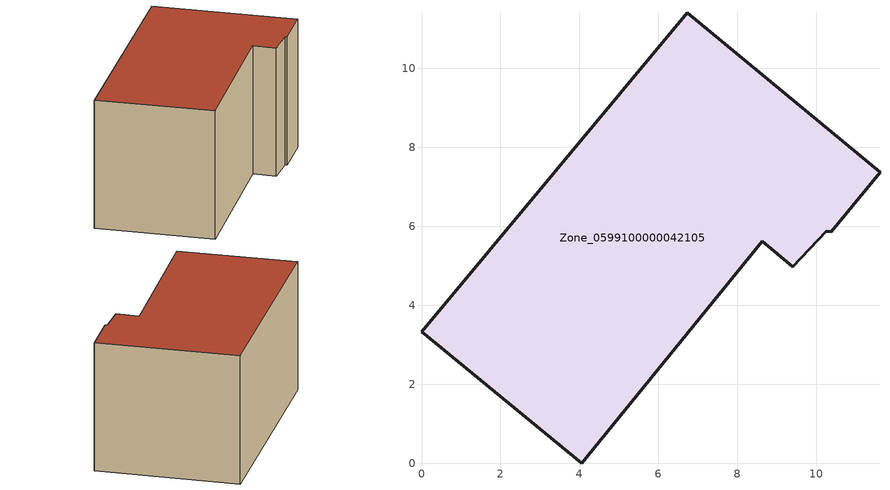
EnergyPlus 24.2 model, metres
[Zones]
Zone_0599100000042105
 floor ground (C_G): 4.06,0 0,3.33 6.73,11.41 11.62,7.37 10.38,5.87 10.26,5.88 9.41,4.97 8.63,5.62 z0
 wall outside (C_F): 11.62,7.37 6.73,11.41 0,3.33 4.06,0 8.63,5.62 9.41,4.97 10.26,5.88 10.38,5.87 11.62,7.37 z0:5.88
 roof outside (C_R): 10.26,5.88 10.38,5.87 11.62,7.37 6.73,11.41 0,3.33 4.06,0 8.63,5.62 9.41,4.97 z5.88
[BUILDING]
Pand.0599100000042105: North Axis=0; Terrain=City; Loads Convergence Tolerance Value=0.04; Temperature Convergence Tolerance Value=0.4; Solar Distribution=FullExterior; Maximum Number of Warmup Days=25; Minimum Number of Warmup Days=1
[Site:Location]
Rotterdam.The.Hague.AP_ZH_NLD Design_Conditions: Latitude=51.96; Longitude=4.45; Time Zone=1; Elevation=-4.5
[SITE:GROUNDTEMPERATURE:BUILDINGSURFACE]
18, 18, 18, 18, 18, 18, 18, 18, 18, 18, 18, 18
[MATERIAL] Thermal Absorptance=0.9; Solar Absorptance=0.7; Visible Absorptance=0.7
Name | Roughness | Thickness | Conductivity | Density | Specific Heat
G.TC.1946 | MediumSmooth | 0.15 | 1 | 540 | 1210
F.TC.1946 | Rough | 0.3 | 0.857143 | 1920 | 840
R.TC.1946 | MediumRough | 0.2 | 0.909091 | 1500 | 1000
[CONSTRUCTION]
C_G: G.TC.1946
C_F: F.TC.1946
C_R: R.TC.1946
[ZONE]
Zone_0599100000042105: Type=1; Multiplier=1; Ceiling Height=Autocalculate; Volume=Autocalculate; Floor Area=autocalculate; Part of Total Floor Area=Yes
[ZONEINFILTRATION:DESIGNFLOWRATE]
Infil_Zone_0599100000042105: Zone or ZoneList or Space or SpaceList=Zone_0599100000042105; Schedule=AlwaysOn; Design Flow Rate Calculation Method=Flow/Area; Flow Rate per Floor Area=0.003; Constant Term Coefficient=1; Temperature Term Coefficient=0; Velocity Term Coefficient=0; Velocity Squared Term Coefficient=0
[HVACTEMPLATE:ZONE:IDEALLOADSAIRSYSTEM]
Zone_0599100000042105: Maximum Heating Supply Air Temperature=50; Minimum Cooling Supply Air Temperature=13; Maximum Heating Supply Air Humidity Ratio=0.0156; Minimum Cooling Supply Air Humidity Ratio=0.0077; Heating Limit=NoLimit; Cooling Limit=NoLimit; Dehumidification Control Type=ConstantSensibleHeatRatio; Cooling Sensible Heat Ratio=0.7; Dehumidification Setpoint=60; Humidification Control Type=None; Humidification Setpoint=30; Outdoor Air Method=None; Outdoor Air Flow Rate per Person=0.00944; Outdoor Air Flow Rate per Zone Floor Area=0; Outdoor Air Flow Rate per Zone=0; Demand Controlled Ventilation Type=None; Outdoor Air Economizer Type=NoEconomizer; Heat Recovery Type=None; Sensible Heat Recovery Effectiveness=0.7; Latent Heat Recovery Effectiveness=0.65
[ZONECONTROL:THERMOSTAT]
ThermostatControl_Zone_0599100000042105: Zone or ZoneList=Zone_0599100000042105; Control Type Schedule=DualSetpointControlType; Control 1=Thermostat_Zone_0599100000042105; Temperature Difference Between Cutout And Setpoint=0
[THERMOSTATSETPOINT:DUALSETPOINT]
Thermostat_Zone_0599100000042105: Heating Setpoint Temperature Schedule=HeatingSetpoint_Zone_0599100000042105; Cooling Setpoint Temperature Schedule=CoolingSetpoint_Zone_0599100000042105
[SCHEDULE:COMPACT]
HeatingSetpoint_Zone_0599100000042105: Through: 12/31, For: AllDays, Until: 24:00, 21
CoolingSetpoint_Zone_0599100000042105: Through: 12/31, For: AllDays, Until: 24:00, 24
DualSetpointControlType: Through: 12/31, For: AllDays, Until: 24:00, 4
AlwaysOn: Through: 12/31, For: AllDays, Until: 24:00, 1
